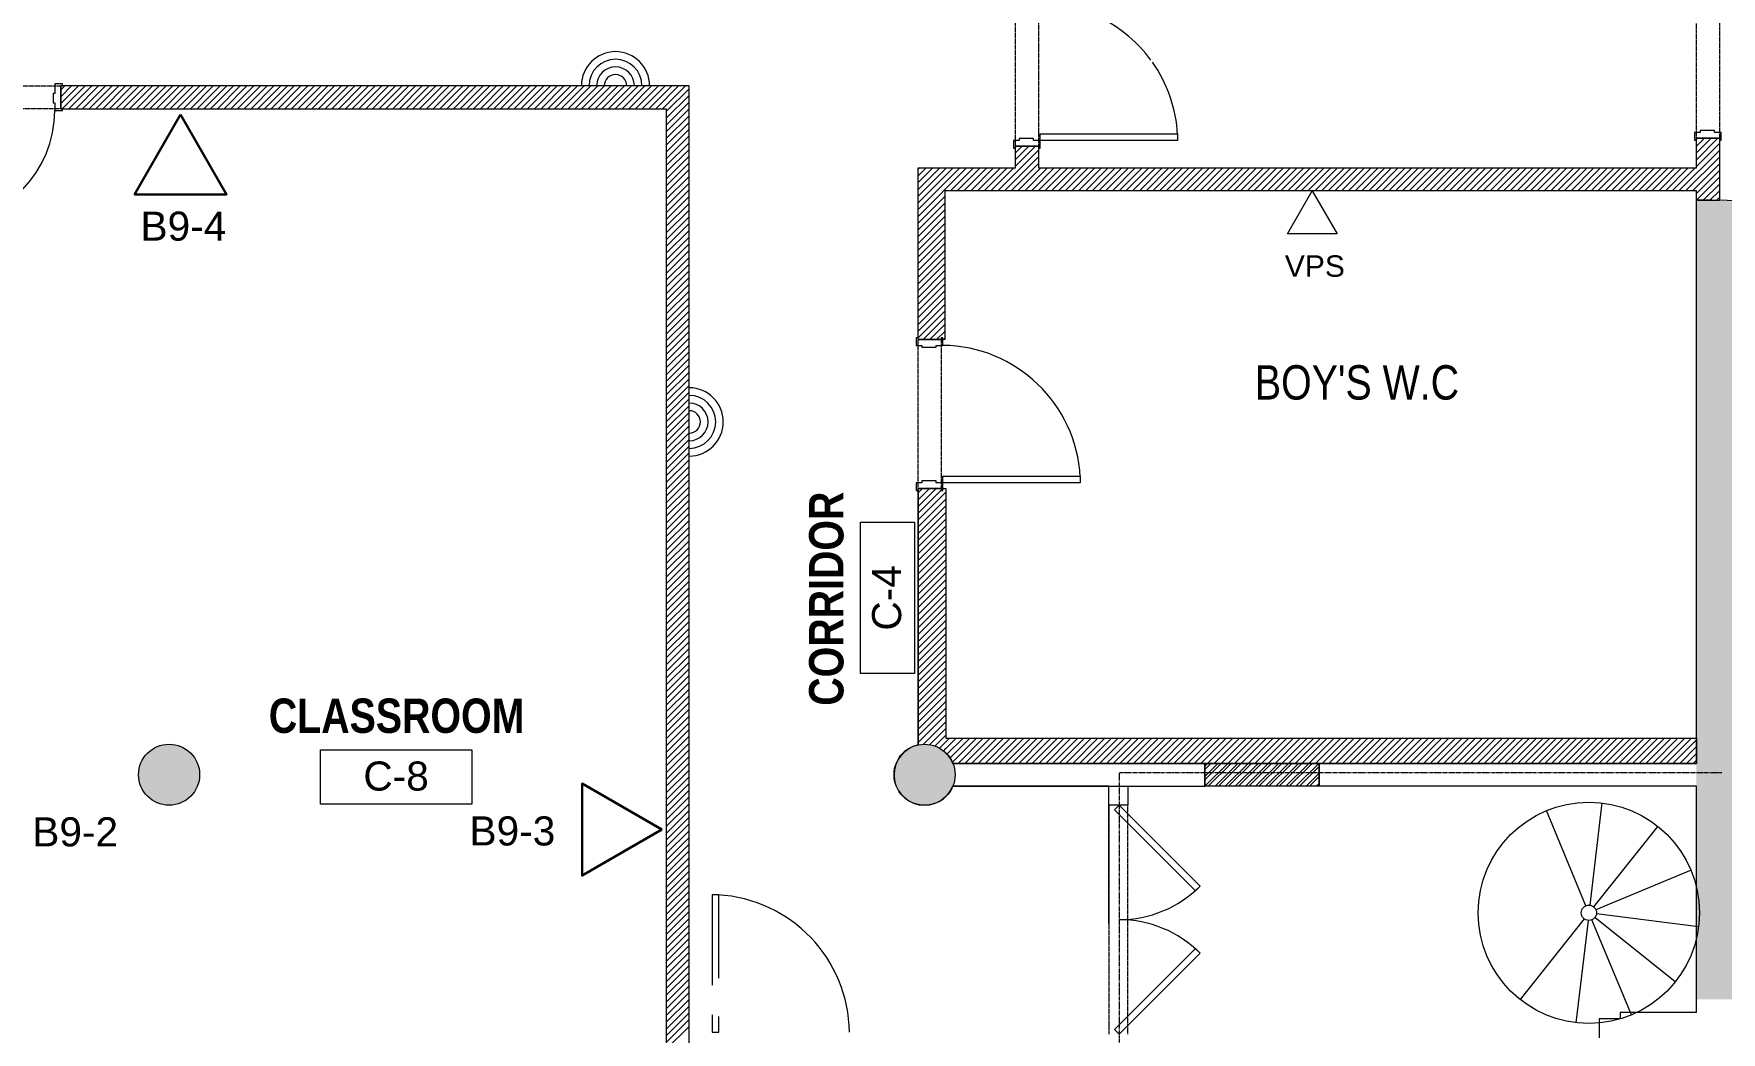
# Model space of a CAD drawing. Header units: inches. Extents: x 891 to 14187, y -1169 to 3232.
# Drawn here: x 2950.8 to 3393.1, y 1938.3 to 2199.9 of the extents above; entities that cross this region are included whole.
import ezdxf

# ---------------------------------------------------------------- set-up
doc = ezdxf.new("R2010")
doc.units = ezdxf.units.IN
doc.header["$MEASUREMENT"] = 0
doc.linetypes.add('IMPORT-IMPORT-HIDDEN2', pattern=[0.1875, 0.125, -0.0625])
doc.linetypes.add('IMPORT-IMPORT-PHANTOM2', pattern=[1.25, 0.625, -0.125, 0.125, -0.125, 0.125, -0.125])
doc.layers.add('_DROPS_IDFS', color=7, linetype='Continuous')
for name, color, linetype, lineweight in [('_OPTEC_LAYER', 1, 'Continuous', 30), ('A-ANNO-RM TAG', 7, 'Continuous', 9), ('A-CO -WALL', 7, 'Continuous', 9), ('A-CO-DOOR', 7, 'Continuous', 9), ('A-DETL', 90, 'Continuous', 9), ('A-DOOR', 7, 'Continuous', 9), ('A-DOOR-HEAD', 7, 'IMPORT-IMPORT-HIDDEN2', 9), ('A-Hatch', 7, 'Continuous', 9), ('A-HATCH-1HR', 7, 'Continuous', 9), ('A-HATCH-2 HR', 7, 'Continuous', 9), ('A-STAIR-EX_G', 7, 'Continuous', 9), ('A-WALL-INT NEW', 7, 'Continuous', 9), ('EX-EXT-CORE', 7, 'Continuous', 9), ('EX-Int Wall', 7, 'Continuous', 9), ('G-ANNO-TEXT', 7, 'Continuous', 9), ('SPEAKER', 10, 'Continuous', 20), ('WALL TYPE', 7, 'IMPORT-IMPORT-PHANTOM2', 9)]:
    doc.layers.add(name, color=color, linetype=linetype, lineweight=lineweight)
doc.styles.add('Arial', font='arial.ttf', dxfattribs={"height": 7.623})
doc.styles.add('Arial Narrow', font='ARIALN.TTF', dxfattribs={"height": 8.999982})
doc.styles.add('Arial Narrow_B', font='ARIALNB.TTF', dxfattribs={"height": 9})
doc.styles.add('Arial_6', font='arial.ttf', dxfattribs={"height": 5.625})

# ---------------------------------------------------------------- blocks, each defined once
blk = doc.blocks.new('_DATA')
at = {"layer": '_DROPS_IDFS', "color": 1, "lineweight": 30}
blk.add_lwpolyline([(24.61, 42.64), (12.55, 21.75), (36.67, 21.75)], close=True, dxfattribs=at)

msp = doc.modelspace()

# ---------------------------------------------------------------- hatches: boundary and pattern name
at = {"layer": 'A-Hatch'}
for points in [[(3532.85, 1919.21), (3532.85, 1955.21), (3557.09, 1955.97), (3556.93, 1963.78), (3440.85, 1961.55), (3440.85, 1971.05), (3480.36, 1972.56), (3480.37, 2022.22), (3556.25, 2018.11), (3558.24, 2042), (3480.36, 2046.22), (3480.36, 2122.06), (3556.3, 2120.47), (3557.27, 2145.52), (3478.36, 2146.06), (3478.36, 2154.54), (3386.6, 2156.21), (3386.6, 1946.92), (3414.94, 1946.92), (3414.94, 1937.54), (3440.85, 1937.54), (3440.85, 1949.55), (3520.85, 1949.55), (3520.85, 1919.21)], [(2987.25, 1997.82), (2989.12, 1998.28), (2990.83, 1999.18), (2992.27, 2000.46), (2993.37, 2002.04), (2994.05, 2003.85), (2994.28, 2005.76), (2994.05, 2007.68), (2993.37, 2009.48), (2992.27, 2011.07), (2990.83, 2012.35), (2989.12, 2013.24), (2987.25, 2013.7), (2985.32, 2013.7), (2983.45, 2013.24), (2981.74, 2012.35), (2980.3, 2011.07), (2979.2, 2009.48), (2978.52, 2007.68), (2978.28, 2005.76), (2978.52, 2003.85), (2979.2, 2002.04), (2980.3, 2000.46), (2981.74, 1999.18), (2983.45, 1998.28), (2985.32, 1997.82)], [(3183.32, 1997.82), (3185.25, 1997.82), (3187.12, 1998.28), (3188.83, 1999.18), (3190.27, 2000.46), (3191.37, 2002.04), (3192.05, 2003.85), (3192.28, 2005.76), (3192.05, 2007.68), (3191.37, 2009.48), (3190.27, 2011.07), (3188.83, 2012.35), (3187.12, 2013.24), (3185.25, 2013.7), (3183.32, 2013.7), (3181.45, 2013.24), (3179.74, 2012.35), (3178.3, 2011.07), (3177.2, 2009.48), (3176.52, 2007.68), (3176.28, 2005.76), (3176.52, 2003.85), (3177.2, 2002.04), (3178.3, 2000.46), (3179.74, 1999.18), (3181.45, 1998.28)]]:
    msp.add_hatch(color=9, dxfattribs=at).paths.add_polyline_path(points)

# ---------------------------------------------------------------- linework, layer by layer
at = {"layer": 'A-ANNO-RM TAG', "color": 8, "flags": 128}
for points in [[(3167.46, 2032.27), (3167.46, 2071.95), (3181.68, 2071.95), (3181.68, 2032.27)], [(3025.96, 2012.29), (3065.64, 2012.29), (3065.64, 1998.07), (3025.96, 1998.07)]]:
    msp.add_lwpolyline(points, close=True, dxfattribs=at)
at = {"layer": 'A-CO -WALL', "color": 135, "lineweight": 20}
for p, q in [((3232.6, 1997.77), (3232.6, 2002.73)), ((3232.6, 2002.73), (3237.6, 2002.73)), ((3237.6, 2002.73), (3237.6, 1997.77)), ((3237.6, 1997.77), (3232.6, 1997.77))]:
    msp.add_line(p, q, dxfattribs=at)
at = {"layer": 'A-CO-DOOR', "color": 55, "lineweight": 13}
for p, q in [((3130.35, 1974.27), (3128.6, 1974.27)), ((3128.6, 1974.27), (3128.6, 1950.61)), ((3130.35, 1952.47), (3130.35, 1974.27)), ((3128.6, 1942.81), (3128.6, 1938.27)), ((3130.35, 1938.27), (3130.35, 1942.4)), ((3128.6, 1938.27), (3130.35, 1938.27))]:
    msp.add_line(p, q, dxfattribs=at)
at = {"layer": 'A-CO-DOOR', "color": 8}
for p, q in [((3130.35, 1974.27), (3128.6, 1974.27)), ((3128.6, 1974.27), (3128.6, 1950.61)), ((3130.35, 1952.47), (3130.35, 1974.27)), ((3128.6, 1942.81), (3128.6, 1938.27)), ((3130.35, 1938.27), (3130.35, 1942.4)), ((3128.6, 1938.27), (3130.35, 1938.27))]:
    msp.add_line(p, q, dxfattribs=at)
msp.add_arc((3128.11, 1937.82), 36.5, 0.7047, 86.8701, dxfattribs=at)
at = {"layer": 'A-DETL'}
for p, q in [((3279.38, 2147.51), (3285.89, 2158.78)), ((3285.89, 2158.78), (3292.39, 2147.51)), ((3292.39, 2147.51), (3279.38, 2147.51))]:
    msp.add_line(p, q, dxfattribs=at)
at = {"layer": 'A-DOOR', "color": 8}
for p, q in [((3235.28, 1997.77), (3234.04, 1996.53)), ((3234.04, 1996.53), (3255.26, 1975.32)), ((3256.49, 1976.56), (3235.28, 1997.77)), ((3255.26, 1975.32), (3256.49, 1976.56)), ((3234.04, 1939.01), (3255.26, 1960.22)), ((3255.26, 1960.22), (3256.49, 1958.98)), ((3256.49, 1958.98), (3235.28, 1937.77)), ((3235.28, 1937.77), (3234.04, 1939.01))]:
    msp.add_line(p, q, dxfattribs=at)
msp.add_lwpolyline([(2958.36, 2179.8), (2958.36, 2180.3), (2957.86, 2180.3), (2957.86, 2186.3), (2958.36, 2186.3), (2958.36, 2186.8), (2956.36, 2186.8), (2956.36, 2184.3), (2955.86, 2184.3), (2955.86, 2181.8), (2956.36, 2181.8), (2956.36, 2179.8)], close=True, dxfattribs=at)
at = {"layer": 'A-DOOR', "color": 8, "flags": 128}
for points in [[(3208.11, 2169.95), (3208.11, 2170.45), (3214.11, 2170.45), (3214.11, 2169.95), (3214.61, 2169.95), (3214.61, 2171.95), (3212.86, 2171.95), (3212.86, 2172.46), (3209.11, 2172.46), (3209.11, 2171.95), (3207.61, 2171.95), (3207.61, 2169.95)], [(3214.61, 2173.7), (3250.61, 2173.7), (3250.61, 2171.95), (3214.61, 2171.95)], [(3386.6, 2172.03), (3386.6, 2172.53), (3392.6, 2172.53), (3392.6, 2172.03), (3393.1, 2172.03), (3393.1, 2174.03), (3391.35, 2174.03), (3391.35, 2174.54), (3387.6, 2174.54), (3387.6, 2174.03), (3386.1, 2174.03), (3386.1, 2172.03)], [(3189.1, 2118.27), (3189.1, 2120.27), (3188.6, 2120.27), (3188.6, 2119.77), (3182.6, 2119.77), (3182.6, 2120.27), (3182.1, 2120.27), (3182.1, 2118.27), (3183.6, 2118.27), (3183.6, 2117.76), (3187.35, 2117.76), (3187.35, 2118.27)], [(3189.1, 2084.02), (3225.1, 2084.02), (3225.1, 2082.27), (3189.1, 2082.27)], [(3182.6, 2080.27), (3182.6, 2080.77), (3188.6, 2080.77), (3188.6, 2080.27), (3189.1, 2080.27), (3189.1, 2082.27), (3187.35, 2082.27), (3187.35, 2082.78), (3183.6, 2082.78), (3183.6, 2082.27), (3182.1, 2082.27), (3182.1, 2080.27)]]:
    msp.add_lwpolyline(points, close=True, dxfattribs=at)
at = {"layer": 'A-DOOR', "color": 55, "lineweight": 13, "flags": 128}
for points in [[(3214.61, 2173.7), (3250.61, 2173.7), (3250.61, 2171.95), (3214.61, 2171.95)], [(3189.1, 2084.02), (3225.1, 2084.02), (3225.1, 2082.27), (3189.1, 2082.27)]]:
    msp.add_lwpolyline(points, close=True, dxfattribs=at)
at = {"layer": 'A-DOOR', "color": 8}
for centre, radius, start, end in [((3214.16, 2171.46), 36.5, 36.224, 89.2953), ((3214.16, 2171.46), 36.5, 3.1299, 35.1944), ((2925.87, 2180.24), 30.5, 273.441, 359.1566), ((3188.65, 2081.78), 36.5, 3.1299, 89.2953), ((3235.28, 1997.77), 30, 270, 315), ((3235.28, 1937.77), 30, 45, 90)]:
    msp.add_arc(centre, radius, start, end, dxfattribs=at)
at = {"layer": 'A-DOOR-HEAD', "color": 8}
for p, q in [((3237.6, 1997.77), (3232.6, 1997.77)), ((3232.6, 1997.77), (3232.6, 1937.77)), ((3237.6, 1937.77), (3237.6, 1997.77))]:
    msp.add_line(p, q, dxfattribs=at)
at = {"layer": 'A-DOOR-HEAD', "color": 8, "flags": 128}
for points in [[(3386.6, 2211.53), (3392.6, 2211.53), (3392.6, 2172.53), (3386.6, 2172.53)], [(3208.11, 2209.45), (3214.11, 2209.45), (3214.11, 2170.45), (3208.11, 2170.45)], [(3182.6, 2119.77), (3188.6, 2119.77), (3188.6, 2080.77), (3182.6, 2080.77)]]:
    msp.add_lwpolyline(points, close=True, dxfattribs=at)
at = {"layer": 'A-DOOR-HEAD', "color": 8}
msp.add_lwpolyline([(2957.86, 2180.3), (2924.86, 2180.3), (2924.86, 2186.3), (2957.86, 2186.3)], close=True, dxfattribs=at)
at = {"layer": 'A-HATCH-1HR', "color": 8}
for p, q in [((2957.86, 2185.2), (2958.96, 2186.3)), ((2957.86, 2183.43), (2960.73, 2186.3)), ((2957.86, 2181.67), (2962.49, 2186.3)), ((2958.26, 2180.3), (2964.26, 2186.3)), ((2960.03, 2180.3), (2966.03, 2186.3)), ((2961.8, 2180.3), (2967.8, 2186.3)), ((2963.57, 2180.3), (2969.57, 2186.3)), ((2965.33, 2180.3), (2971.33, 2186.3)), ((2967.1, 2180.3), (2973.1, 2186.3)), ((2968.87, 2180.3), (2974.87, 2186.3)), ((2970.64, 2180.3), (2976.64, 2186.3)), ((2972.4, 2180.3), (2978.4, 2186.3)), ((2974.17, 2180.3), (2980.17, 2186.3)), ((2975.94, 2180.3), (2981.94, 2186.3)), ((2977.71, 2180.3), (2983.71, 2186.3)), ((2979.48, 2180.3), (2985.48, 2186.3)), ((2981.24, 2180.3), (2987.24, 2186.3)), ((2983.01, 2180.3), (2989.01, 2186.3)), ((2984.78, 2180.3), (2990.78, 2186.3)), ((2986.55, 2180.3), (2992.55, 2186.3)), ((2988.31, 2180.3), (2994.31, 2186.3)), ((2990.08, 2180.3), (2996.08, 2186.3)), ((2991.85, 2180.3), (2997.85, 2186.3)), ((2993.62, 2180.3), (2999.62, 2186.3)), ((2995.39, 2180.3), (3001.39, 2186.3)), ((2997.15, 2180.3), (3003.15, 2186.3)), ((2998.92, 2180.3), (3004.92, 2186.3)), ((3000.69, 2180.3), (3006.69, 2186.3)), ((3002.46, 2180.3), (3008.46, 2186.3)), ((3004.22, 2180.3), (3010.22, 2186.3)), ((3005.99, 2180.3), (3011.99, 2186.3)), ((3007.76, 2180.3), (3013.76, 2186.3)), ((3009.53, 2180.3), (3015.53, 2186.3)), ((3011.3, 2180.3), (3017.3, 2186.3)), ((3013.06, 2180.3), (3019.06, 2186.3)), ((3014.83, 2180.3), (3020.83, 2186.3)), ((3016.6, 2180.3), (3022.6, 2186.3)), ((3018.37, 2180.3), (3024.37, 2186.3)), ((3020.13, 2180.3), (3026.13, 2186.3)), ((3021.9, 2180.3), (3027.9, 2186.3)), ((3023.67, 2180.3), (3029.67, 2186.3)), ((3025.44, 2180.3), (3031.44, 2186.3)), ((3027.21, 2180.3), (3033.21, 2186.3)), ((3028.97, 2180.3), (3034.97, 2186.3)), ((3030.74, 2180.3), (3036.74, 2186.3)), ((3032.51, 2180.3), (3038.51, 2186.3)), ((3034.28, 2180.3), (3040.28, 2186.3)), ((3036.04, 2180.3), (3042.04, 2186.3)), ((3037.81, 2180.3), (3043.81, 2186.3)), ((3039.58, 2180.3), (3045.58, 2186.3)), ((3041.35, 2180.3), (3047.35, 2186.3)), ((3043.12, 2180.3), (3049.12, 2186.3)), ((3044.88, 2180.3), (3050.88, 2186.3)), ((3046.65, 2180.3), (3052.65, 2186.3)), ((3048.42, 2180.3), (3054.42, 2186.3)), ((3050.19, 2180.3), (3056.19, 2186.3)), ((3051.95, 2180.3), (3057.95, 2186.3)), ((3053.72, 2180.3), (3059.72, 2186.3)), ((3055.49, 2180.3), (3061.49, 2186.3)), ((3057.26, 2180.3), (3063.26, 2186.3)), ((3059.03, 2180.3), (3065.03, 2186.3)), ((3060.79, 2180.3), (3066.79, 2186.3)), ((3062.56, 2180.3), (3068.56, 2186.3)), ((3064.33, 2180.3), (3070.33, 2186.3)), ((3066.1, 2180.3), (3072.1, 2186.3)), ((3067.86, 2180.3), (3073.86, 2186.3)), ((3069.63, 2180.3), (3075.63, 2186.3)), ((3071.4, 2180.3), (3077.4, 2186.3)), ((3073.17, 2180.3), (3079.17, 2186.3)), ((3074.94, 2180.3), (3080.94, 2186.3)), ((3076.7, 2180.3), (3082.7, 2186.3)), ((3078.47, 2180.3), (3084.47, 2186.3)), ((3080.24, 2180.3), (3086.24, 2186.3)), ((3082.01, 2180.3), (3088.01, 2186.3)), ((3083.77, 2180.3), (3089.77, 2186.3)), ((3085.54, 2180.3), (3091.54, 2186.3)), ((3087.31, 2180.3), (3093.31, 2186.3)), ((3089.08, 2180.3), (3095.08, 2186.3)), ((3090.84, 2180.3), (3096.84, 2186.3)), ((3092.61, 2180.3), (3098.61, 2186.3)), ((3094.38, 2180.3), (3100.38, 2186.3)), ((3096.15, 2180.3), (3102.15, 2186.3)), ((3097.92, 2180.3), (3103.92, 2186.3)), ((3099.68, 2180.3), (3105.68, 2186.3)), ((3101.45, 2180.3), (3107.45, 2186.3)), ((3103.22, 2180.3), (3109.22, 2186.3)), ((3104.99, 2180.3), (3110.99, 2186.3)), ((3106.75, 2180.3), (3112.75, 2186.3)), ((3108.52, 2180.3), (3114.52, 2186.3)), ((3110.29, 2180.3), (3116.29, 2186.3)), ((3112.06, 2180.3), (3118.06, 2186.3)), ((3113.83, 2180.3), (3119.83, 2186.3)), ((3115.59, 2180.3), (3121.59, 2186.3)), ((3116.6, 2179.53), (3122.6, 2185.53)), ((3116.6, 2177.77), (3122.6, 2183.77)), ((3116.6, 2176), (3122.6, 2182)), ((3116.6, 2174.23), (3122.6, 2180.23)), ((3116.6, 2172.46), (3122.6, 2178.46)), ((3116.6, 2170.7), (3122.6, 2176.7)), ((3116.6, 2168.93), (3122.6, 2174.93)), ((3116.6, 2167.16), (3122.6, 2173.16)), ((3386.6, 2172.22), (3386.91, 2172.53)), ((3386.6, 2170.45), (3388.68, 2172.53)), ((3386.6, 2168.69), (3390.45, 2172.53)), ((3386.6, 2166.92), (3392.22, 2172.53)), ((3116.6, 2165.39), (3122.6, 2171.39)), ((3116.6, 2163.63), (3122.6, 2169.63)), ((3116.6, 2161.86), (3122.6, 2167.86)), ((3203.46, 2158.78), (3214.11, 2169.44)), ((3205.23, 2158.78), (3214.11, 2167.67)), ((3208.11, 2168.74), (3209.83, 2170.45)), ((3208.11, 2166.97), (3211.59, 2170.45)), ((3208.11, 2165.21), (3213.36, 2170.45)), ((3382, 2158.78), (3392.6, 2169.38)), ((3383.77, 2158.78), (3392.6, 2167.61)), ((3386.6, 2165.15), (3392.6, 2171.15)), ((3116.6, 2160.09), (3122.6, 2166.09)), ((3116.6, 2158.32), (3122.6, 2164.32)), ((3182.6, 2164.44), (3182.94, 2164.78)), ((3182.6, 2162.68), (3184.71, 2164.78)), ((3182.6, 2160.91), (3186.48, 2164.78)), ((3182.6, 2159.14), (3188.25, 2164.78)), ((3182.6, 2157.37), (3190.01, 2164.78)), ((3182.6, 2155.6), (3191.78, 2164.78)), ((3182.6, 2153.84), (3193.55, 2164.78)), ((3182.6, 2152.07), (3195.32, 2164.78)), ((3191.08, 2158.78), (3197.08, 2164.78)), ((3192.85, 2158.78), (3198.85, 2164.78)), ((3194.62, 2158.78), (3200.62, 2164.78)), ((3196.39, 2158.78), (3202.39, 2164.78)), ((3198.16, 2158.78), (3204.16, 2164.78)), ((3199.92, 2158.78), (3205.92, 2164.78)), ((3201.69, 2158.78), (3207.69, 2164.78)), ((3206.99, 2158.78), (3214.11, 2165.9)), ((3208.76, 2158.78), (3214.76, 2164.78)), ((3210.53, 2158.78), (3216.53, 2164.78)), ((3212.3, 2158.78), (3218.3, 2164.78)), ((3214.07, 2158.78), (3220.07, 2164.78)), ((3215.83, 2158.78), (3221.83, 2164.78)), ((3217.6, 2158.78), (3223.6, 2164.78)), ((3219.37, 2158.78), (3225.37, 2164.78)), ((3221.14, 2158.78), (3227.14, 2164.78)), ((3222.9, 2158.78), (3228.9, 2164.78)), ((3224.67, 2158.78), (3230.67, 2164.78)), ((3226.44, 2158.78), (3232.44, 2164.78)), ((3228.21, 2158.78), (3234.21, 2164.78)), ((3229.98, 2158.78), (3235.98, 2164.78)), ((3231.74, 2158.78), (3237.74, 2164.78)), ((3233.51, 2158.78), (3239.51, 2164.78)), ((3235.28, 2158.78), (3241.28, 2164.78)), ((3237.05, 2158.78), (3243.05, 2164.78)), ((3238.81, 2158.78), (3244.81, 2164.78)), ((3240.58, 2158.78), (3246.58, 2164.78)), ((3242.35, 2158.78), (3248.35, 2164.78)), ((3244.12, 2158.78), (3250.12, 2164.78)), ((3245.88, 2158.78), (3251.88, 2164.78)), ((3247.65, 2158.78), (3253.65, 2164.78)), ((3249.42, 2158.78), (3255.42, 2164.78)), ((3251.19, 2158.78), (3257.19, 2164.78)), ((3252.96, 2158.78), (3258.96, 2164.78)), ((3254.72, 2158.78), (3260.72, 2164.78)), ((3256.49, 2158.78), (3262.49, 2164.78)), ((3258.26, 2158.78), (3264.26, 2164.78)), ((3260.03, 2158.78), (3266.03, 2164.78)), ((3261.79, 2158.78), (3267.79, 2164.78)), ((3263.56, 2158.78), (3269.56, 2164.78)), ((3265.33, 2158.78), (3271.33, 2164.78)), ((3267.1, 2158.78), (3273.1, 2164.78)), ((3268.87, 2158.78), (3274.87, 2164.78)), ((3270.63, 2158.78), (3276.63, 2164.78)), ((3272.4, 2158.78), (3278.4, 2164.78)), ((3274.17, 2158.78), (3280.17, 2164.78)), ((3275.94, 2158.78), (3281.94, 2164.78)), ((3277.7, 2158.78), (3283.7, 2164.78)), ((3279.47, 2158.78), (3285.47, 2164.78)), ((3281.24, 2158.78), (3287.24, 2164.78)), ((3283.01, 2158.78), (3289.01, 2164.78)), ((3284.78, 2158.78), (3290.78, 2164.78)), ((3286.54, 2158.78), (3292.54, 2164.78)), ((3288.31, 2158.78), (3294.31, 2164.78)), ((3290.08, 2158.78), (3296.08, 2164.78)), ((3291.85, 2158.78), (3297.85, 2164.78)), ((3293.61, 2158.78), (3299.61, 2164.78)), ((3295.38, 2158.78), (3301.38, 2164.78)), ((3297.15, 2158.78), (3303.15, 2164.78)), ((3298.92, 2158.78), (3304.92, 2164.78)), ((3300.69, 2158.78), (3306.69, 2164.78)), ((3302.45, 2158.78), (3308.45, 2164.78)), ((3304.22, 2158.78), (3310.22, 2164.78)), ((3305.99, 2158.78), (3311.99, 2164.78)), ((3307.76, 2158.78), (3313.76, 2164.78)), ((3309.52, 2158.78), (3315.52, 2164.78)), ((3311.29, 2158.78), (3317.29, 2164.78)), ((3313.06, 2158.78), (3319.06, 2164.78)), ((3314.83, 2158.78), (3320.83, 2164.78)), ((3316.6, 2158.78), (3322.6, 2164.78)), ((3318.36, 2158.78), (3324.36, 2164.78)), ((3320.13, 2158.78), (3326.13, 2164.78)), ((3321.9, 2158.78), (3327.9, 2164.78)), ((3323.67, 2158.78), (3329.67, 2164.78)), ((3325.43, 2158.78), (3331.43, 2164.78)), ((3327.2, 2158.78), (3333.2, 2164.78)), ((3328.97, 2158.78), (3334.97, 2164.78)), ((3330.74, 2158.78), (3336.74, 2164.78)), ((3332.51, 2158.78), (3338.51, 2164.78)), ((3334.27, 2158.78), (3340.27, 2164.78)), ((3336.04, 2158.78), (3342.04, 2164.78)), ((3337.81, 2158.78), (3343.81, 2164.78)), ((3339.58, 2158.78), (3345.58, 2164.78)), ((3341.34, 2158.78), (3347.34, 2164.78)), ((3343.11, 2158.78), (3349.11, 2164.78)), ((3344.88, 2158.78), (3350.88, 2164.78)), ((3346.65, 2158.78), (3352.65, 2164.78)), ((3348.42, 2158.78), (3354.42, 2164.78)), ((3350.18, 2158.78), (3356.18, 2164.78)), ((3351.95, 2158.78), (3357.95, 2164.78)), ((3353.72, 2158.78), (3359.72, 2164.78)), ((3355.49, 2158.78), (3361.49, 2164.78)), ((3357.25, 2158.78), (3363.25, 2164.78)), ((3359.02, 2158.78), (3365.02, 2164.78)), ((3360.79, 2158.78), (3366.79, 2164.78)), ((3362.56, 2158.78), (3368.56, 2164.78)), ((3364.33, 2158.78), (3370.33, 2164.78)), ((3366.09, 2158.78), (3372.09, 2164.78)), ((3367.86, 2158.78), (3373.86, 2164.78)), ((3369.63, 2158.78), (3375.63, 2164.78)), ((3371.4, 2158.78), (3377.4, 2164.78)), ((3373.16, 2158.78), (3379.16, 2164.78)), ((3374.93, 2158.78), (3380.93, 2164.78)), ((3376.7, 2158.78), (3382.7, 2164.78)), ((3378.47, 2158.78), (3384.47, 2164.78)), ((3380.24, 2158.78), (3386.24, 2164.78)), ((3385.54, 2158.78), (3392.6, 2165.85)), ((3386.6, 2158.08), (3392.6, 2164.08)), ((3116.6, 2156.55), (3122.6, 2162.55)), ((3116.6, 2154.79), (3122.6, 2160.79)), ((3116.6, 2153.02), (3122.6, 2159.02)), ((3386.6, 2156.31), (3392.6, 2162.31)), ((3388.27, 2156.21), (3392.6, 2160.54)), ((3390.04, 2156.21), (3392.6, 2158.78)), ((3116.6, 2151.25), (3122.6, 2157.25)), ((3116.6, 2149.48), (3122.6, 2155.48)), ((3182.6, 2150.3), (3189.6, 2157.3)), ((3182.6, 2148.53), (3189.6, 2155.53)), ((3391.8, 2156.21), (3392.6, 2157.01)), ((3116.6, 2147.72), (3122.6, 2153.72)), ((3116.6, 2145.95), (3122.6, 2151.95)), ((3116.6, 2144.18), (3122.6, 2150.18)), ((3182.6, 2146.77), (3189.6, 2153.77)), ((3182.6, 2145), (3189.6, 2152)), ((3182.6, 2143.23), (3189.6, 2150.23)), ((3116.6, 2142.41), (3122.6, 2148.41)), ((3116.6, 2140.64), (3122.6, 2146.64)), ((3182.6, 2141.46), (3189.6, 2148.46)), ((3182.6, 2139.69), (3189.6, 2146.69)), ((3116.6, 2138.88), (3122.6, 2144.88)), ((3116.6, 2137.11), (3122.6, 2143.11)), ((3116.6, 2135.34), (3122.6, 2141.34)), ((3182.6, 2137.93), (3189.6, 2144.93)), ((3182.6, 2136.16), (3189.6, 2143.16)), ((3182.6, 2134.39), (3189.6, 2141.39)), ((3116.6, 2133.57), (3122.6, 2139.57)), ((3116.6, 2131.81), (3122.6, 2137.81)), ((3182.6, 2132.62), (3189.6, 2139.62)), ((3182.6, 2130.86), (3189.6, 2137.86)), ((3116.6, 2130.04), (3122.6, 2136.04)), ((3116.6, 2128.27), (3122.6, 2134.27)), ((3116.6, 2126.5), (3122.6, 2132.5)), ((3182.6, 2129.09), (3189.6, 2136.09)), ((3182.6, 2127.32), (3189.6, 2134.32)), ((3182.6, 2125.55), (3189.6, 2132.55)), ((3116.6, 2124.73), (3122.6, 2130.73)), ((3116.6, 2122.97), (3122.6, 2128.97)), ((3182.6, 2123.78), (3189.6, 2130.78)), ((3182.6, 2122.02), (3189.6, 2129.02)), ((3116.6, 2121.2), (3122.6, 2127.2)), ((3116.6, 2119.43), (3122.6, 2125.43)), ((3116.6, 2117.66), (3122.6, 2123.66)), ((3182.6, 2120.25), (3189.6, 2127.25)), ((3183.89, 2119.77), (3189.6, 2125.48)), ((3185.66, 2119.77), (3189.6, 2123.71)), ((3116.6, 2115.9), (3122.6, 2121.9)), ((3116.6, 2114.13), (3122.6, 2120.13)), ((3187.42, 2119.77), (3189.6, 2121.95)), ((3189.19, 2119.77), (3189.6, 2120.18)), ((3116.6, 2112.36), (3122.6, 2118.36)), ((3116.6, 2110.59), (3122.6, 2116.59)), ((3116.6, 2108.82), (3122.6, 2114.82)), ((3116.6, 2107.06), (3122.6, 2113.06)), ((3116.6, 2105.29), (3122.6, 2111.29)), ((3116.6, 2103.52), (3122.6, 2109.52)), ((3116.6, 2101.75), (3122.6, 2107.75)), ((3116.6, 2099.99), (3122.6, 2105.99)), ((3116.6, 2098.22), (3122.6, 2104.22)), ((3116.6, 2096.45), (3122.6, 2102.45)), ((3116.6, 2094.68), (3122.6, 2100.68)), ((3116.6, 2092.91), (3122.6, 2098.91)), ((3116.6, 2091.15), (3122.6, 2097.15)), ((3116.6, 2089.38), (3122.6, 2095.38)), ((3116.6, 2087.61), (3122.6, 2093.61)), ((3116.6, 2085.84), (3122.6, 2091.84)), ((3116.6, 2084.08), (3122.6, 2090.08)), ((3116.6, 2082.31), (3122.6, 2088.31)), ((3116.6, 2080.54), (3122.6, 2086.54)), ((3116.6, 2078.77), (3122.6, 2084.77)), ((3116.6, 2077), (3122.6, 2083)), ((3116.6, 2075.24), (3122.6, 2081.24)), ((3116.6, 2073.47), (3122.6, 2079.47)), ((3182.6, 2079.59), (3183.78, 2080.77)), ((3182.6, 2077.82), (3185.55, 2080.77)), ((3182.6, 2076.05), (3187.32, 2080.77)), ((3182.6, 2074.29), (3189.08, 2080.77)), ((3182.6, 2072.52), (3189.85, 2079.77)), ((3116.6, 2071.7), (3122.6, 2077.7)), ((3116.6, 2069.93), (3122.6, 2075.93)), ((3182.6, 2070.75), (3189.85, 2078)), ((3182.6, 2068.98), (3189.85, 2076.23)), ((3182.6, 2067.22), (3189.85, 2074.47)), ((3116.6, 2068.17), (3122.6, 2074.17)), ((3116.6, 2066.4), (3122.6, 2072.4)), ((3116.6, 2064.63), (3122.6, 2070.63)), ((3182.6, 2065.45), (3189.85, 2072.7)), ((3182.6, 2063.68), (3189.85, 2070.93)), ((3116.6, 2062.86), (3122.6, 2068.86)), ((3116.6, 2061.09), (3122.6, 2067.09)), ((3182.6, 2061.91), (3189.85, 2069.16)), ((3182.6, 2060.14), (3189.85, 2067.39)), ((3182.6, 2058.38), (3189.85, 2065.63)), ((3116.6, 2059.33), (3122.6, 2065.33)), ((3116.6, 2057.56), (3122.6, 2063.56)), ((3116.6, 2055.79), (3122.6, 2061.79)), ((3182.6, 2056.61), (3189.85, 2063.86)), ((3182.6, 2054.84), (3189.85, 2062.09)), ((3116.6, 2054.02), (3122.6, 2060.02)), ((3116.6, 2052.26), (3122.6, 2058.26)), ((3182.6, 2053.07), (3189.85, 2060.32)), ((3182.6, 2051.31), (3189.85, 2058.56)), ((3182.6, 2049.54), (3189.85, 2056.79)), ((3116.6, 2050.49), (3122.6, 2056.49)), ((3116.6, 2048.72), (3122.6, 2054.72)), ((3116.6, 2046.95), (3122.6, 2052.95)), ((3182.6, 2047.77), (3189.85, 2055.02)), ((3182.6, 2046), (3189.85, 2053.25)), ((3116.6, 2045.18), (3122.6, 2051.18)), ((3116.6, 2043.42), (3122.6, 2049.42)), ((3182.6, 2044.23), (3189.85, 2051.48)), ((3182.6, 2042.47), (3189.85, 2049.72)), ((3182.6, 2040.7), (3189.85, 2047.95)), ((3116.6, 2041.65), (3122.6, 2047.65)), ((3116.6, 2039.88), (3122.6, 2045.88)), ((3116.6, 2038.11), (3122.6, 2044.11)), ((3182.6, 2038.93), (3189.85, 2046.18)), ((3182.6, 2037.16), (3189.85, 2044.41)), ((3116.6, 2036.35), (3122.6, 2042.35)), ((3116.6, 2034.58), (3122.6, 2040.58)), ((3182.6, 2035.4), (3189.85, 2042.65)), ((3182.6, 2033.63), (3189.85, 2040.88)), ((3182.6, 2031.86), (3189.85, 2039.11)), ((3116.6, 2032.81), (3122.6, 2038.81)), ((3116.6, 2031.04), (3122.6, 2037.04)), ((3116.6, 2029.27), (3122.6, 2035.27)), ((3182.6, 2030.09), (3189.85, 2037.34)), ((3182.6, 2028.32), (3189.85, 2035.57)), ((3116.6, 2027.51), (3122.6, 2033.51)), ((3116.6, 2025.74), (3122.6, 2031.74)), ((3182.6, 2026.56), (3189.85, 2033.81)), ((3182.6, 2024.79), (3189.85, 2032.04)), ((3182.6, 2023.02), (3189.85, 2030.27)), ((3116.6, 2023.97), (3122.6, 2029.97)), ((3116.6, 2022.2), (3122.6, 2028.2)), ((3116.6, 2020.44), (3122.6, 2026.44)), ((3182.6, 2021.25), (3189.85, 2028.5)), ((3182.6, 2019.49), (3189.85, 2026.74)), ((3116.6, 2018.67), (3122.6, 2024.67)), ((3116.6, 2016.9), (3122.6, 2022.9)), ((3182.6, 2017.72), (3189.85, 2024.97)), ((3182.6, 2015.95), (3189.85, 2023.2)), ((3182.6, 2014.18), (3189.85, 2021.43)), ((3116.6, 2015.13), (3122.6, 2021.13)), ((3116.6, 2013.36), (3122.6, 2019.36)), ((3116.6, 2011.6), (3122.6, 2017.6)), ((3183.88, 2013.7), (3189.85, 2019.66)), ((3185.55, 2013.6), (3189.85, 2017.9)), ((3116.6, 2009.83), (3122.6, 2015.83)), ((3116.6, 2008.06), (3122.6, 2014.06)), ((3186.97, 2013.25), (3189.85, 2016.13)), ((3188.21, 2012.72), (3189.85, 2014.36)), ((3189.23, 2011.97), (3189.85, 2012.59)), ((3189.85, 2014.36), (3190.84, 2015.35)), ((3189.85, 2012.59), (3192.61, 2015.35)), ((3190.16, 2011.14), (3194.38, 2015.35)), ((3190.96, 2010.16), (3196.15, 2015.35)), ((3191.57, 2009.01), (3197.92, 2015.35)), ((3193.06, 2008.73), (3199.68, 2015.35)), ((3194.83, 2008.73), (3201.45, 2015.35)), ((3196.59, 2008.73), (3203.22, 2015.35)), ((3198.36, 2008.73), (3204.99, 2015.35)), ((3200.13, 2008.73), (3206.75, 2015.35)), ((3201.9, 2008.73), (3208.52, 2015.35)), ((3203.66, 2008.73), (3210.29, 2015.35)), ((3205.43, 2008.73), (3212.06, 2015.35)), ((3207.2, 2008.73), (3213.83, 2015.35)), ((3208.97, 2008.73), (3215.59, 2015.35)), ((3210.74, 2008.73), (3217.36, 2015.35)), ((3212.5, 2008.73), (3219.13, 2015.35)), ((3214.27, 2008.73), (3220.9, 2015.35)), ((3216.04, 2008.73), (3222.66, 2015.35)), ((3217.81, 2008.73), (3224.43, 2015.35)), ((3219.57, 2008.73), (3226.2, 2015.35)), ((3221.34, 2008.73), (3227.97, 2015.35)), ((3223.11, 2008.73), (3229.74, 2015.35)), ((3224.88, 2008.73), (3231.5, 2015.35)), ((3226.65, 2008.73), (3233.27, 2015.35)), ((3228.41, 2008.73), (3235.04, 2015.35)), ((3230.18, 2008.73), (3236.81, 2015.35)), ((3231.95, 2008.73), (3238.57, 2015.35)), ((3233.72, 2008.73), (3240.34, 2015.35)), ((3235.48, 2008.73), (3242.11, 2015.35)), ((3237.25, 2008.73), (3243.88, 2015.35)), ((3239.02, 2008.73), (3245.64, 2015.35)), ((3240.79, 2008.73), (3247.41, 2015.35)), ((3242.56, 2008.73), (3249.18, 2015.35)), ((3244.32, 2008.73), (3250.95, 2015.35)), ((3246.09, 2008.73), (3252.72, 2015.35)), ((3247.86, 2008.73), (3254.48, 2015.35)), ((3249.63, 2008.73), (3256.25, 2015.35)), ((3251.39, 2008.73), (3258.02, 2015.35)), ((3253.16, 2008.73), (3259.79, 2015.35)), ((3254.93, 2008.73), (3261.55, 2015.35)), ((3256.7, 2008.73), (3263.32, 2015.35)), ((3258.47, 2008.73), (3265.09, 2015.35)), ((3260.23, 2008.73), (3266.86, 2015.35)), ((3262, 2008.73), (3268.63, 2015.35)), ((3263.77, 2008.73), (3270.39, 2015.35)), ((3265.54, 2008.73), (3272.16, 2015.35)), ((3267.3, 2008.73), (3273.93, 2015.35)), ((3269.07, 2008.73), (3275.7, 2015.35)), ((3270.84, 2008.73), (3277.46, 2015.35)), ((3272.61, 2008.73), (3279.23, 2015.35)), ((3274.38, 2008.73), (3281, 2015.35)), ((3276.14, 2008.73), (3282.77, 2015.35)), ((3277.91, 2008.73), (3284.54, 2015.35)), ((3279.68, 2008.73), (3286.3, 2015.35)), ((3281.45, 2008.73), (3288.07, 2015.35)), ((3283.21, 2008.73), (3289.84, 2015.35)), ((3284.98, 2008.73), (3291.61, 2015.35)), ((3286.75, 2008.73), (3293.37, 2015.35)), ((3288.52, 2008.73), (3295.14, 2015.35)), ((3290.29, 2008.73), (3296.91, 2015.35)), ((3292.05, 2008.73), (3298.68, 2015.35)), ((3293.82, 2008.73), (3300.45, 2015.35)), ((3295.59, 2008.73), (3302.21, 2015.35)), ((3297.36, 2008.73), (3303.98, 2015.35)), ((3299.12, 2008.73), (3305.75, 2015.35)), ((3300.89, 2008.73), (3307.52, 2015.35)), ((3302.66, 2008.73), (3309.28, 2015.35)), ((3304.43, 2008.73), (3311.05, 2015.35)), ((3306.2, 2008.73), (3312.82, 2015.35)), ((3307.96, 2008.73), (3314.59, 2015.35)), ((3309.73, 2008.73), (3316.36, 2015.35)), ((3311.5, 2008.73), (3318.12, 2015.35)), ((3313.27, 2008.73), (3319.89, 2015.35)), ((3315.03, 2008.73), (3321.66, 2015.35)), ((3316.8, 2008.73), (3323.43, 2015.35)), ((3318.57, 2008.73), (3325.19, 2015.35)), ((3320.34, 2008.73), (3326.96, 2015.35)), ((3322.11, 2008.73), (3328.73, 2015.35)), ((3323.87, 2008.73), (3330.5, 2015.35)), ((3325.64, 2008.73), (3332.27, 2015.35)), ((3327.41, 2008.73), (3334.03, 2015.35)), ((3329.18, 2008.73), (3335.8, 2015.35)), ((3330.94, 2008.73), (3337.57, 2015.35)), ((3332.71, 2008.73), (3339.34, 2015.35)), ((3334.48, 2008.73), (3341.1, 2015.35)), ((3336.25, 2008.73), (3342.87, 2015.35)), ((3338.01, 2008.73), (3344.64, 2015.35)), ((3339.78, 2008.73), (3346.41, 2015.35)), ((3341.55, 2008.73), (3348.18, 2015.35)), ((3343.32, 2008.73), (3349.94, 2015.35)), ((3345.09, 2008.73), (3351.71, 2015.35)), ((3346.85, 2008.73), (3353.48, 2015.35)), ((3348.62, 2008.73), (3355.25, 2015.35)), ((3350.39, 2008.73), (3357.01, 2015.35)), ((3352.16, 2008.73), (3358.78, 2015.35)), ((3353.92, 2008.73), (3360.55, 2015.35)), ((3355.69, 2008.73), (3362.32, 2015.35)), ((3357.46, 2008.73), (3364.09, 2015.35)), ((3359.23, 2008.73), (3365.85, 2015.35)), ((3361, 2008.73), (3367.62, 2015.35)), ((3362.76, 2008.73), (3369.39, 2015.35)), ((3364.53, 2008.73), (3371.16, 2015.35)), ((3366.3, 2008.73), (3372.92, 2015.35)), ((3368.07, 2008.73), (3374.69, 2015.35)), ((3369.83, 2008.73), (3376.46, 2015.35)), ((3371.6, 2008.73), (3378.23, 2015.35)), ((3373.37, 2008.73), (3380, 2015.35)), ((3375.14, 2008.73), (3381.76, 2015.35)), ((3376.91, 2008.73), (3383.53, 2015.35)), ((3378.67, 2008.73), (3385.3, 2015.35)), ((3380.44, 2008.73), (3386.6, 2014.89)), ((3382.21, 2008.73), (3386.6, 2013.12)), ((3116.6, 2006.29), (3122.6, 2012.29)), ((3116.6, 2004.53), (3122.6, 2010.53)), ((3116.6, 2002.76), (3122.6, 2008.76)), ((3383.98, 2008.73), (3386.6, 2011.35)), ((3385.74, 2008.73), (3386.6, 2009.59)), ((3116.6, 2000.99), (3122.6, 2006.99)), ((3116.6, 1999.22), (3122.6, 2005.22)), ((3116.6, 1997.45), (3122.6, 2003.45)), ((3116.6, 1995.69), (3122.6, 2001.69)), ((3116.6, 1993.92), (3122.6, 1999.92)), ((3116.6, 1992.15), (3122.6, 1998.15)), ((3116.6, 1990.38), (3122.6, 1996.38)), ((3116.6, 1988.62), (3122.6, 1994.62)), ((3116.6, 1986.85), (3122.6, 1992.85)), ((3116.6, 1985.08), (3122.6, 1991.08)), ((3116.6, 1983.31), (3122.6, 1989.31)), ((3116.6, 1981.55), (3122.6, 1987.55)), ((3116.6, 1979.78), (3122.6, 1985.78)), ((3116.6, 1978.01), (3122.6, 1984.01)), ((3116.6, 1976.24), (3122.6, 1982.24)), ((3116.6, 1974.47), (3122.6, 1980.47)), ((3116.6, 1972.71), (3122.6, 1978.71)), ((3116.6, 1970.94), (3122.6, 1976.94)), ((3116.6, 1969.17), (3122.6, 1975.17)), ((3116.6, 1967.4), (3122.6, 1973.4)), ((3116.6, 1965.64), (3122.6, 1971.64)), ((3116.6, 1963.87), (3122.6, 1969.87)), ((3116.6, 1962.1), (3122.6, 1968.1)), ((3116.6, 1960.33), (3122.6, 1966.33)), ((3116.6, 1958.56), (3122.6, 1964.56)), ((3116.6, 1956.8), (3122.6, 1962.8)), ((3116.6, 1955.03), (3122.6, 1961.03)), ((3116.6, 1953.26), (3122.6, 1959.26)), ((3116.6, 1951.49), (3122.6, 1957.49)), ((3116.6, 1949.73), (3122.6, 1955.73)), ((3116.6, 1947.96), (3122.6, 1953.96)), ((3116.6, 1946.19), (3122.6, 1952.19)), ((3116.6, 1944.42), (3122.6, 1950.42)), ((3116.6, 1942.65), (3122.6, 1948.65)), ((3116.6, 1940.89), (3122.6, 1946.89)), ((3116.6, 1939.12), (3122.6, 1945.12)), ((3116.6, 1937.35), (3122.6, 1943.35)), ((3116.6, 1935.58), (3122.6, 1941.58)), ((3116.6, 1933.82), (3122.6, 1939.82))]:
    msp.add_line(p, q, dxfattribs=at)
at = {"layer": 'A-HATCH-2 HR', "color": 8}
for p, q in [((3257.71, 2007.98), (3258.47, 2008.73)), ((3257.71, 2005.32), (3261.12, 2008.73)), ((3257.71, 2007.09), (3259.35, 2008.73)), ((3257.71, 2004.44), (3262, 2008.73)), ((3257.77, 2002.73), (3263.77, 2008.73)), ((3258.65, 2002.73), (3264.65, 2008.73)), ((3260.42, 2002.73), (3266.42, 2008.73)), ((3261.3, 2002.73), (3267.3, 2008.73)), ((3263.07, 2002.73), (3269.07, 2008.73)), ((3263.96, 2002.73), (3269.96, 2008.73)), ((3265.72, 2002.73), (3271.72, 2008.73)), ((3266.61, 2002.73), (3272.61, 2008.73)), ((3268.38, 2002.73), (3274.38, 2008.73)), ((3269.26, 2002.73), (3275.26, 2008.73)), ((3271.03, 2002.73), (3277.03, 2008.73)), ((3271.91, 2002.73), (3277.91, 2008.73)), ((3273.68, 2002.73), (3279.68, 2008.73)), ((3274.56, 2002.73), (3280.56, 2008.73)), ((3276.33, 2002.73), (3282.33, 2008.73)), ((3277.21, 2002.73), (3283.21, 2008.73)), ((3278.98, 2002.73), (3284.98, 2008.73)), ((3279.87, 2002.73), (3285.87, 2008.73)), ((3281.63, 2002.73), (3287.63, 2008.73)), ((3282.52, 2002.73), (3287.71, 2007.92)), ((3284.29, 2002.73), (3287.71, 2006.16)), ((3285.17, 2002.73), (3287.71, 2005.27)), ((3286.94, 2002.73), (3287.71, 2003.5))]:
    msp.add_line(p, q, dxfattribs=at)
at = {"layer": 'A-STAIR-EX_G', "color": 8}
for p, q in [((3357.64, 1971.42), (3347.27, 1996.35)), ((3361.8, 1998.38), (3358.65, 1971.56)), ((3376.44, 1992.3), (3359.65, 1971.14)), ((3385.18, 1980.72), (3360.26, 1970.34)), ((3381.04, 1951.44), (3359.97, 1968.33)), ((3387.18, 1965.89), (3360.4, 1969.32)), ((3357.17, 1968.01), (3340.39, 1946.86)), ((3358.18, 1967.59), (3355.03, 1940.77)), ((3369.56, 1942.8), (3359.18, 1967.73))]:
    msp.add_line(p, q, dxfattribs=at)
for radius in [29, 2]:
    msp.add_circle((3358.41, 1969.58), radius, dxfattribs=at)
at = {"layer": 'A-WALL-INT NEW', "color": 8}
for p, q in [((2957.86, 2180.3), (2957.86, 2186.3)), ((3182.6, 2080.77), (3182.6, 2013.58)), ((3182.6, 2013.58), (3182.6, 2080.77)), ((3182.6, 2080.77), (3189.85, 2080.77)), ((3189.85, 2080.77), (3189.85, 2015.35)), ((3189.85, 2080.77), (3189.85, 2015.35)), ((3189.85, 2015.35), (3386.6, 2015.35)), ((3189.85, 2015.35), (3386.6, 2015.35)), ((3386.6, 2015.35), (3386.6, 2008.73)), ((3386.6, 2008.73), (3191.71, 2008.73)), ((3191.71, 2008.73), (3386.6, 2008.73))]:
    msp.add_line(p, q, dxfattribs=at)
at = {"layer": 'A-WALL-INT NEW', "color": 135, "lineweight": 20}
for p, q in [((3122.6, 2186.3), (2957.86, 2186.3)), ((2957.86, 2186.3), (2957.86, 2180.3)), ((3122.6, 1814.73), (3122.6, 2186.3)), ((2957.86, 2180.3), (3116.6, 2180.3)), ((3116.6, 2180.3), (3116.6, 1814.73)), ((3386.6, 2164.78), (3386.6, 2172.53)), ((3386.6, 2172.53), (3392.6, 2172.53)), ((3392.6, 2172.53), (3392.6, 2156.21)), ((3208.11, 2170.45), (3214.11, 2170.45)), ((3208.11, 2164.78), (3208.11, 2170.45)), ((3214.11, 2170.45), (3214.11, 2164.78)), ((3182.6, 2119.77), (3182.6, 2164.78)), ((3182.6, 2164.78), (3208.11, 2164.78)), ((3214.11, 2164.78), (3386.6, 2164.78)), ((3386.6, 2158.78), (3189.6, 2158.78)), ((3189.6, 2158.78), (3189.6, 2119.77)), ((3386.6, 2156.21), (3386.6, 2158.78)), ((3392.6, 2156.21), (3386.6, 2156.21)), ((3189.6, 2119.77), (3182.6, 2119.77)), ((3189.85, 2079.53), (3189.85, 2077.53)), ((3386.6, 2018.53), (3386.6, 2020.53)), ((3257.71, 2008.73), (3287.71, 2008.73)), ((3257.71, 2002.73), (3257.71, 2008.73)), ((3287.71, 2008.73), (3287.71, 2002.73)), ((3287.71, 2002.73), (3257.71, 2002.73))]:
    msp.add_line(p, q, dxfattribs=at)
at = {"layer": 'EX-EXT-CORE', "color": 8}
for p, q in [((3386.6, 2008.73), (3386.6, 2156.46)), ((3386.6, 2156.46), (3478.36, 2154.74)), ((3257.71, 2008.73), (3191.71, 2008.73)), ((3257.71, 2002.73), (3257.71, 2008.73)), ((3287.71, 2002.73), (3287.71, 2008.73)), ((3287.71, 2008.73), (3386.6, 2008.73)), ((3232.6, 2002.73), (3191.69, 2002.73)), ((3191.69, 2002.73), (3232.6, 2002.73)), ((3232.6, 2002.73), (3257.71, 2002.73)), ((3386.6, 2002.73), (3287.71, 2002.73)), ((3386.6, 1943.45), (3386.6, 2002.73))]:
    msp.add_line(p, q, dxfattribs=at)
for centre in [(2986.28, 2005.76), (3184.28, 2005.76)]:
    msp.add_circle(centre, 8, dxfattribs=at)
for start, end in [(102.1486, 337.7306), (21.7797, 48.3521)]:
    msp.add_arc((3184.28, 2005.76), 8, start, end, dxfattribs=at)
at = {"layer": 'EX-Int Wall', "color": 8}
for p, q in [((3257.71, 2008.53), (3257.71, 2002.73)), ((3287.71, 2008.53), (3287.71, 2002.73)), ((3232.6, 1966.79), (3232.6, 2002.53)), ((3366.59, 1941.82), (3361.09, 1941.82)), ((3361.09, 1941.82), (3361.09, 1936.82)), ((3366.6, 1943.45), (3366.59, 1941.82)), ((3386.6, 1943.45), (3366.6, 1943.45))]:
    msp.add_line(p, q, dxfattribs=at)
at = {"layer": 'SPEAKER', "color": 3}
for centre, radius, start, end in [((3103.28, 2186.3), 8.94, 0, 180), ((3103.28, 2186.3), 6.94, 0, 180), ((3103.28, 2186.3), 4.94, 0, 180), ((3103.28, 2186.3), 2.93, 0, 180), ((3122.6, 2098.21), 8.94, 270, 90), ((3122.6, 2098.21), 6.94, 270, 90), ((3122.6, 2098.21), 4.94, 270, 90), ((3122.6, 2098.21), 2.93, 270, 90)]:
    msp.add_arc(centre, radius, start, end, dxfattribs=at)
at = {"layer": 'WALL TYPE', "color": 8}
for p, q in [((3235.34, 2006.38), (3393.29, 2006.38)), ((3235.34, 1790.55), (3235.34, 2006.38))]:
    msp.add_line(p, q, dxfattribs=at)

# ---------------------------------------------------------------- block references
at = {"layer": '_OPTEC_LAYER'}
msp.add_blockref('_DATA', (2964.68, 2136.1), dxfattribs=at)
at = {"layer": '_OPTEC_LAYER', "rotation": 270}
msp.add_blockref('_DATA', (3072.77, 2015.99), dxfattribs=at)

# ---------------------------------------------------------------- texts
at = {"layer": '_OPTEC_LAYER', "char_height": 7.623, "attachment_point": 1, "style": 'Arial'}
for s, insert in [('B9-4', (2978.78, 2153.33)), ('B9-3', (3065.01, 1994.84)), ('B9-2', (2950.42, 1994.6))]:
    msp.add_mtext_dynamic_manual_height_columns(s, width=5.9059, gutter_width=1, heights=[0.748], dxfattribs=dict(at, insert=insert))
at = {"layer": 'A-ANNO-RM TAG'}
for s, height, style, p in [("BOY'S W.C", 9, 'Arial Narrow', (3270.86, 2104.07)), ('CLASSROOM', 9, 'Arial Narrow_B', (3012.41, 2016.72)), ('C-8', 7.623, 'Arial', (3037.19, 2001.6))]:
    msp.add_text(s, height=height, dxfattribs=dict(at, style=style)).set_placement(p)
for s, height, style, p in [('CORRIDOR', 9, 'Arial Narrow_B', (3163.02, 2023.83)), ('C-4', 7.623, 'Arial', (3178.15, 2043.52))]:
    msp.add_text(s, height=height, rotation=90, dxfattribs=dict(at, style=style)).set_placement(p)
at = {"layer": 'G-ANNO-TEXT', "style": 'Arial_6'}
msp.add_text('VPS', height=5.625, dxfattribs=at).set_placement((3278.72, 2136.24))

doc.saveas('drawing.dxf')
